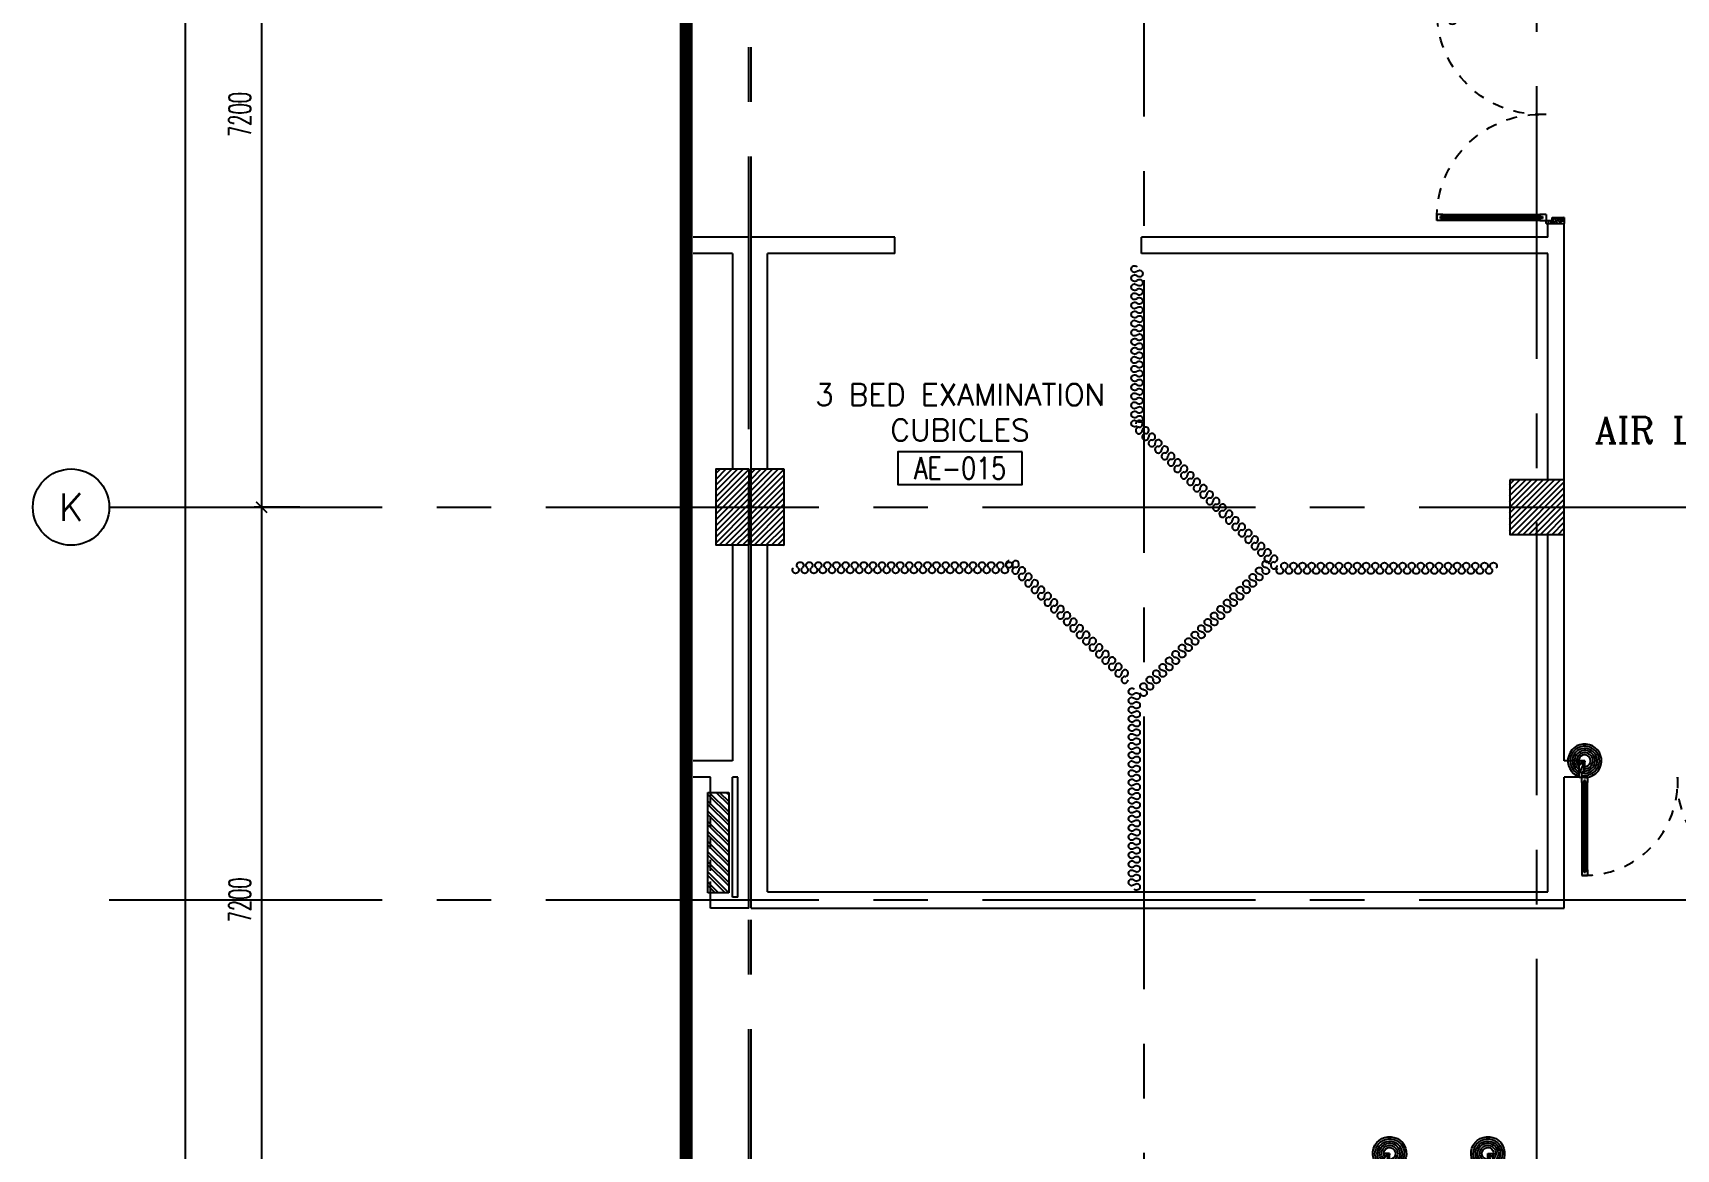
# Model space of a CAD drawing. Extents: x 417866.9 to 417960.2, y 43448 to 43538.2.
# Drawn here: x 417866.92 to 417881.97, y 43505.41 to 43515.64 of the extents above; entities that cross this region are included whole.
import ezdxf
from ezdxf.enums import TextEntityAlignment as Align

# ---------------------------------------------------------------- set-up
doc = ezdxf.new("R2010")
doc.units = 0
doc.header["$MEASUREMENT"] = 0
doc.header["$PDMODE"] = 3
doc.header["$PDSIZE"] = 0.1
for name, pattern in [('CENTER2', [1.125, 0.75, -0.125, 0.125, -0.125]), ('CENTERX2', [4, 2.5, -0.5, 0.5, -0.5]), ('HIDDEN', [0.375, 0.25, -0.125])]:
    doc.linetypes.add(name, pattern=pattern)
doc.layers.get('0').update_dxf_attribs({"color": 11, "linetype": 'CONTINUOUS'})
doc.layers.get('DEFPOINTS').update_dxf_attribs({"color": 11, "linetype": 'CONTINUOUS'})
for name, color, linetype in [('AX-CR', 11, 'CONTINUOUS'), ('AX-DIM', 11, 'CONTINUOUS'), ('AX-TXT', 11, 'CONTINUOUS'), ('AXES', 11, 'CENTERX2'), ('COL', 11, 'CONTINUOUS'), ('DOOR', 11, 'CONTINUOUS'), ('EJ', 11, 'CONTINUOUS'), ('ELEV', 11, 'CONTINUOUS'), ('FHC', 11, 'CONTINUOUS'), ('HAT', 11, 'CONTINUOUS'), ('RM-BOX', 11, 'CONTINUOUS'), ('RM-NAME', 11, 'CONTINUOUS'), ('RM-NO', 11, 'CONTINUOUS'), ('TXT', 11, 'CONTINUOUS'), ('WALL', 11, 'CONTINUOUS')]:
    doc.layers.add(name, color=color, linetype=linetype)
doc.styles.add('ROMANC', font='romanc', dxfattribs={"height": 0.1})
doc.styles.add('ROMANS', font='ROMANS.shx', dxfattribs={"width": 0.6})
doc.dimstyles.new('STANDARD in', dxfattribs={"dimtxt": 0.2, "dimasz": 0.1, "dimexe": 0.07, "dimexo": 0.05, "dimgap": 0.1, "dimtad": 1, "dimdec": 0, "dimlfac": 1000, "dimzin": 0, "dimdsep": 46, "dimtxsty": 'ROMANS', "dimblk": 'ARCHTICK', "dimcen": 0.05, "dimdle": 0.05, "dimclrd": 7, "dimclre": 7, "dimclrt": 2, "dimadec": 0, "dimazin": 0, "dimtfac": 1, "dimtdec": 0, "dimtmove": 2, "dimatfit": 3, "dimldrblk": 'ARCHTICK', "dimfxl": 0, "dimtolj": 1, "dimtzin": 0, "dimarcsym": 0})

# ---------------------------------------------------------------- blocks, each defined once
blk = doc.blocks.new('RM1')
at = {"layer": 'RM-BOX'}
blk.add_lwpolyline([(570, -200), (-570, -200), (-570, -500), (570, -500)], close=True, dxfattribs=at)
at = {"layer": 'RM-NAME', "style": 'ROMANS'}
for tag, p in [('ROOMNAME1', (0, 324)), ('ROOMNAME2', (0, 0))]:
    blk.add_attdef(tag, text='', height=200, dxfattribs=at).set_placement(p, align=Align.MIDDLE)
at = {"layer": 'RM-NO', "style": 'ROMANS', "width": 0.8}
blk.add_attdef('ROOMNO', text='', height=200, dxfattribs=at).set_placement((0, -350), align=Align.MIDDLE)
blk = doc.blocks.new('A$C24ED45A6')
at = {"layer": 'DOOR', "color": 0, "linetype": 'ByBlock'}
for p, q in [((909, 1055), (909, 990)), ((918, 1055), (909, 1055)), ((918, 978), (918, 1068)), ((925, 1068), (918, 1068)), ((918, 1055), (918, 990)), ((925, 1100), (925, 1150)), ((925, 1150), (975, 1150)), ((975, 1150), (925, 1150)), ((942, 1100), (925, 1100)), ((942, 1100), (942, 1120)), ((958, 1120), (942, 1120)), ((958, 1100), (958, 1120)), ((975, 1100), (958, 1100)), ((975, 1100), (975, 1150)), ((975, 1068), (982, 1068)), ((982, 978), (982, 1068)), ((982, 1055), (982, 990)), ((982, 1055), (991, 1055)), ((991, 1055), (991, 990)), ((918, 990), (909, 990)), ((925, 978), (918, 978)), ((975, 978), (982, 978)), ((982, 990), (991, 990)), ((925, 150), (925, 200)), ((925, 200), (942, 200)), ((942, 200), (942, 180)), ((942, 180), (958, 180)), ((958, 180), (958, 200)), ((958, 200), (975, 200)), ((975, 200), (975, 150)), ((0, 0), (0, 150)), ((0, 150), (25, 150)), ((50, 0), (0, 0)), ((25, 150), (25, 100)), ((25, 100), (50, 100)), ((50, 100), (50, 0)), ((925, 150), (975, 150)), ((975, 100), (950, 100)), ((950, 100), (950, 0)), ((1000, 150), (975, 150)), ((975, 150), (975, 100)), ((1000, 150), (1000, 0)), ((950, 0), (1000, 0))]:
    blk.add_line(p, q, dxfattribs=at)
at = {"layer": 'DOOR', "linetype": 'ByBlock'}
for p, q in [((925, 1100), (925, 200)), ((942, 200), (942, 1100)), ((958, 200), (958, 1100)), ((975, 200), (975, 1100))]:
    blk.add_line(p, q, dxfattribs=at)
at = {"layer": 'DOOR', "color": 9, "linetype": 'ByBlock'}
for p, q in [((50, 0), (0, 114)), ((50, 0), (0, 40)), ((50, 0), (37, 100)), ((950, 0), (1000, 114)), ((950, 0), (963, 100)), ((950, 0), (1000, 40))]:
    blk.add_line(p, q, dxfattribs=at)
at = {"layer": 'DOOR', "color": 0, "linetype": 'ByBlock'}
for centre in [(876, 1023), (1024, 1023)]:
    blk.add_circle(centre, 32.4, dxfattribs=at)
at = {"layer": 'DOOR', "linetype": 'HIDDEN', "ltscale": 0.5}
blk.add_arc((950, 222), 928, 88.456, 184.4816, dxfattribs=at)
at = {"layer": 'DOOR', "color": 9, "linetype": 'ByBlock'}
for centre, radius, start, end in [((50, 0), 154, 103.7142, 108.8947), ((50, 0), 134, 100.72, 111.8402), ((50, 0), 114, 102.6226, 115.9162), ((50, 0), 94.4, 90, 121.9818), ((50, 0), 74.4, 90, 132.2236), ((50, 0), 54.4, 90, 156.7926), ((50, 0), 34.4, 90, 180), ((50, 0), 14.4, 90, 180), ((950, 0), 94.4, 58.0182, 90), ((950, 0), 74.4, 47.7764, 90), ((950, 0), 54.4, 23.2074, 90), ((950, 0), 34.4, 0, 90), ((950, 0), 14.4, 0, 90), ((950, 0), 134, 68.1598, 79.28), ((950, 0), 114, 64.0838, 77.3774), ((950, 0), 154, 71.1053, 76.2858)]:
    blk.add_arc(centre, radius, start, end, dxfattribs=at)
at = {"layer": 'WALL'}
blk.add_line((1000, 0), (1000, 150), dxfattribs=at)
blk = doc.blocks.new('A$C272A55A0')
at = {"layer": 'DOOR', "color": 0, "linetype": 'ByBlock'}
for p, q in [((0, 900), (0, 1050)), ((50, 1050), (0, 1050)), ((25, 950), (50, 950)), ((25, 900), (25, 950)), ((50, 950), (50, 1050)), ((1750, 950), (1750, 1050)), ((1750, 1050), (1800, 1050)), ((1775, 950), (1750, 950)), ((1775, 900), (1775, 950)), ((1800, 1050), (1800, 900)), ((0, 900), (25, 900)), ((75, 900), (25, 900)), ((25, 850), (25, 900)), ((42, 850), (25, 850)), ((58, 870), (42, 870)), ((42, 870), (42, 850)), ((58, 850), (58, 870)), ((75, 850), (58, 850)), ((75, 900), (75, 850)), ((1725, 900), (1775, 900)), ((1725, 900), (1725, 850)), ((1725, 850), (1742, 850)), ((1742, 870), (1758, 870)), ((1742, 850), (1742, 870)), ((1758, 870), (1758, 850)), ((1758, 850), (1775, 850)), ((1800, 900), (1775, 900)), ((1775, 850), (1775, 900)), ((1718, 160), (1709, 160)), ((1709, 95), (1709, 160)), ((1725, 173), (1718, 173)), ((1718, 173), (1718, 83)), ((1718, 95), (1718, 160)), ((1775, 173), (1782, 173)), ((1782, 173), (1782, 83)), ((1782, 160), (1791, 160)), ((1782, 95), (1782, 160)), ((1791, 95), (1791, 160)), ((25, 50), (42, 50)), ((25, 50), (25, 0)), ((25, 0), (75, 0)), ((75, 0), (25, 0)), ((42, 50), (42, 30)), ((42, 30), (58, 30)), ((58, 50), (75, 50)), ((58, 50), (58, 30)), ((75, 50), (75, 0)), ((1718, 95), (1709, 95)), ((1725, 83), (1718, 83)), ((1742, 50), (1725, 50)), ((1725, 50), (1725, 0)), ((1775, 0), (1725, 0)), ((1725, 0), (1775, 0)), ((1742, 50), (1742, 30)), ((1758, 30), (1742, 30)), ((1775, 50), (1758, 50)), ((1758, 50), (1758, 30)), ((1775, 83), (1782, 83)), ((1775, 50), (1775, 0)), ((1782, 95), (1791, 95))]:
    blk.add_line(p, q, dxfattribs=at)
at = {"layer": 'DOOR', "color": 9, "linetype": 'ByBlock'}
for p, q in [((50, 1050), (0, 1010)), ((50, 1050), (0, 937)), ((50, 1050), (37, 950)), ((1750, 1050), (1800, 1010)), ((1750, 1050), (1800, 937)), ((1750, 1050), (1763, 950))]:
    blk.add_line(p, q, dxfattribs=at)
at = {"layer": 'DOOR', "linetype": 'ByBlock'}
for p, q in [((25, 850), (25, 50)), ((42, 850), (42, 50)), ((58, 850), (58, 50)), ((75, 50), (75, 850)), ((1725, 50), (1725, 850)), ((1742, 850), (1742, 50)), ((1758, 850), (1758, 50)), ((1775, 850), (1775, 50))]:
    blk.add_line(p, q, dxfattribs=at)
at = {"layer": 'DOOR', "color": 0, "linetype": 'ByBlock'}
for centre in [(1676, 128), (1824, 128)]:
    blk.add_circle(centre, 32.4, dxfattribs=at)
at = {"layer": 'DOOR', "color": 9, "linetype": 'ByBlock'}
for centre, radius, start, end in [((50, 1050), 54.4, 203.2074, 270), ((50, 1050), 74.4, 227.7764, 270), ((50, 1050), 94.4, 238.0182, 270), ((50, 1050), 34.4, 180, 270), ((50, 1050), 14.4, 180, 270), ((1750, 1050), 14.4, 270, 0), ((1750, 1050), 34.4, 270, 0), ((1750, 1050), 54.4, 270, 336.7926), ((1750, 1050), 74.4, 270, 312.2236), ((1750, 1050), 94.4, 270, 301.9818), ((50, 1050), 114, 244.0838, 257.3774), ((50, 1050), 134, 248.1598, 259.28), ((50, 1050), 154, 251.1053, 256.2858), ((1750, 1050), 114, 282.6226, 295.9162), ((1750, 1050), 134, 280.72, 291.8402), ((1750, 1050), 154, 283.7142, 288.8947)]:
    blk.add_arc(centre, radius, start, end, dxfattribs=at)
at = {"layer": 'DOOR', "linetype": 'HIDDEN', "ltscale": 0.5}
for centre, start, end in [((50, 851), 268.3174, 3.2965), ((1750, 851), 176.7035, 271.6826)]:
    blk.add_arc(centre, 851, start, end, dxfattribs=at)
at = {"layer": 'WALL', "linetype": 'ByBlock'}
blk.add_line((1800, 900), (1800, 1050), dxfattribs=at)
blk = doc.blocks.new('*X128')
at = {"color": 0}
for p, q in [((73379, 55136), (73844, 55601)), ((73379, 55189), (73791, 55601)), ((73379, 55242), (73738, 55601)), ((73379, 55295), (73685, 55601)), ((73379, 55348), (73632, 55601)), ((73379, 55401), (73579, 55601)), ((73379, 55454), (73526, 55601)), ((73379, 55507), (73473, 55601)), ((73379, 55560), (73420, 55601)), ((73397, 55101), (73879, 55583)), ((73450, 55101), (73879, 55530)), ((73503, 55101), (73879, 55477)), ((73556, 55101), (73879, 55424)), ((73610, 55101), (73879, 55371)), ((73663, 55101), (73879, 55318)), ((73716, 55101), (73879, 55265)), ((73769, 55101), (73879, 55212)), ((73822, 55101), (73879, 55159)), ((73875, 55101), (73879, 55106))]:
    blk.add_line(p, q, dxfattribs=at)
blk = doc.blocks.new('COL50')
at = {"layer": 'COL'}
blk.add_lwpolyline([(-250, 250), (-250, -250), (250, -250), (250, 250)], close=True, dxfattribs=at)
blk = doc.blocks.new('C11')
at = {"layer": 'HAT'}
h = blk.add_hatch(dxfattribs=at)
h.set_pattern_fill('ANSI31', color=256, scale=300, style=0)
h.set_pattern_definition([(45, (-383765.23, -62181), (-26.5165043, 26.5165043), [])])
h.paths.add_polyline_path([(-20, 350), (-20, 700), (-320, 700), (-320, 350)])
h.paths.add_polyline_path([(-320, 0), (-20, 0), (-20, 350), (-320, 350)])
h = blk.add_hatch(dxfattribs=at)
h.set_pattern_fill('ANSI31', color=256, scale=300, style=0)
h.set_pattern_definition([(45, (-383445.23, -62181), (-26.5165043, 26.5165043), [])])
h.paths.add_polyline_path([(300, 350), (300, 700), (0, 700), (0, 350)])
h.paths.add_polyline_path([(0, 0), (300, 0), (300, 350), (0, 350)])
at = {"layer": 'COL'}
for points in [[(-20, 700), (-20, 0), (-320, 0), (-320, 700)], [(300, 700), (300, 0), (0, 0), (0, 700)]]:
    blk.add_lwpolyline(points, close=True, dxfattribs=at)
blk = doc.blocks.new('HF16162-P')
at = {"color": 8}
for centre, start, end in [((-0.04, 0.037), 313.5684, 226.4316), ((0.11, 0.037), 313.5684, 226.4316), ((0.261, 0.037), 313.5684, 226.4316), ((0.411, 0.037), 313.5684, 226.4316), ((0.562, 0.037), 313.5684, 226.4316), ((0.712, 0.037), 313.5684, 226.4316), ((0.863, 0.037), 313.5684, 226.4316), ((1.013, 0.037), 313.5684, 226.4316), ((1.164, 0.037), 313.5684, 226.4316), ((1.314, 0.037), 313.5684, 226.4316), ((1.465, 0.037), 313.5684, 226.4316), ((1.615, 0.037), 313.5684, 226.4316), ((1.766, 0.037), 313.5684, 226.4316), ((1.916, 0.037), 313.5684, 226.4316), ((2.067, 0.037), 313.5684, 226.4316), ((2.217, 0.037), 313.5684, 226.4316), ((2.368, 0.037), 313.5684, 226.4316), ((2.518, 0.037), 313.5684, 226.4316), ((2.669, 0.037), 313.5684, 226.4316), ((2.819, 0.037), 313.5684, 226.4316), ((2.97, 0.037), 313.5684, 226.4316), ((3.12, 0.037), 313.5684, 226.4316), ((3.27, 0.037), 313.5684, 226.4316), ((3.421, 0.037), 313.5684, 226.4316), ((0.035, -0.042), 133.5684, 46.4316), ((0.186, -0.042), 133.5684, 46.4316), ((0.336, -0.042), 133.5684, 46.4316), ((0.487, -0.042), 133.5684, 46.4316), ((0.637, -0.042), 133.5684, 46.4316), ((0.788, -0.042), 133.5684, 46.4316), ((0.938, -0.042), 133.5684, 46.4316), ((1.088, -0.042), 133.5684, 46.4316), ((1.239, -0.042), 133.5684, 46.4316), ((1.389, -0.042), 133.5684, 46.4316), ((1.54, -0.042), 133.5684, 46.4316), ((1.69, -0.042), 133.5684, 46.4316), ((1.841, -0.042), 133.5684, 46.4316), ((1.991, -0.042), 133.5684, 46.4316), ((2.142, -0.042), 133.5684, 46.4316), ((2.292, -0.042), 133.5684, 46.4316), ((2.443, -0.042), 133.5684, 46.4316), ((2.593, -0.042), 133.5684, 46.4316), ((2.744, -0.042), 133.5684, 46.4316), ((2.894, -0.042), 133.5684, 46.4316), ((3.045, -0.042), 133.5684, 46.4316), ((3.195, -0.042), 133.5684, 46.4316), ((3.346, -0.042), 133.5684, 46.4316), ((3.496, -0.042), 133.5684, 46.4316)]:
    blk.add_arc(centre, 0.0546, start, end, dxfattribs=at)
blk = doc.blocks.new('AXR')
at = {"layer": 'AX-CR'}
blk.add_circle((350, 0), 350, dxfattribs=at)
at = {"layer": 'AX-TXT', "style": 'ROMANS'}
blk.add_attdef('AX', text='', height=250, dxfattribs=at).set_placement((350, 0), align=Align.MIDDLE)
blk = doc.blocks.new('_ARCHTICK')
at = {"color": 0, "linetype": 'ByBlock', "const_width": 0.15}
blk.add_lwpolyline([(-0.5, -0.5), (0.5, 0.5)], dxfattribs=at)
blk = doc.blocks.new('*D151')
at = {"layer": 'AX-DIM', "color": 7, "lineweight": -2}
for p, q in [((417872.682, 43525.944), (417868.243, 43525.944)), ((417868.313, 43525.994), (417868.313, 43466.574)), ((417878.896, 43466.624), (417868.243, 43466.624))]:
    blk.add_line(p, q, dxfattribs=at)
at = {"layer": 'DEFPOINTS', "color": 0}
for p in [(417872.732, 43525.944), (417868.313, 43466.624), (417878.946, 43466.624)]:
    blk.add_point(p, dxfattribs=at)
at = {"layer": 'AX-DIM', "color": 7, "lineweight": -2, "xscale": 0.1, "yscale": 0.1, "zscale": 0.1}
for p, rotation in [((417868.313, 43525.944), 90), ((417868.313, 43466.624), 270)]:
    blk.add_blockref('_ARCHTICK', p, dxfattribs=dict(at, rotation=rotation))
at = {"layer": 'AX-DIM', "color": 2, "insert": (417868.113, 43496.284), "char_height": 0.2, "attachment_point": 5, "rotation": 90, "style": 'ROMANS'}
blk.add_mtext('\\A1;59320', dxfattribs=at)
blk = doc.blocks.new('*D163')
at = {"layer": 'AX-DIM', "color": 7, "lineweight": -2}
for p, q in [((417869.363, 43511.294), (417868.943, 43511.294)), ((417869.013, 43511.344), (417869.013, 43504.044)), ((417869.363, 43504.094), (417868.943, 43504.094))]:
    blk.add_line(p, q, dxfattribs=at)
at = {"layer": 'DEFPOINTS', "color": 0}
for p in [(417869.413, 43511.294), (417869.013, 43504.094), (417869.413, 43504.094)]:
    blk.add_point(p, dxfattribs=at)
at = {"layer": 'AX-DIM', "color": 7, "lineweight": -2, "xscale": 0.1, "yscale": 0.1, "zscale": 0.1}
for p, rotation in [((417869.013, 43511.294), 90), ((417869.013, 43504.094), 270)]:
    blk.add_blockref('_ARCHTICK', p, dxfattribs=dict(at, rotation=rotation))
at = {"layer": 'AX-DIM', "color": 2, "insert": (417868.813, 43507.694), "char_height": 0.2, "attachment_point": 5, "rotation": 90, "style": 'ROMANS'}
blk.add_mtext('\\A1;7200', dxfattribs=at)
blk = doc.blocks.new('*D165')
at = {"layer": 'AX-DIM', "color": 7, "lineweight": -2}
for p, q in [((417869.363, 43518.494), (417868.943, 43518.494)), ((417869.013, 43518.544), (417869.013, 43511.244)), ((417869.363, 43511.294), (417868.943, 43511.294))]:
    blk.add_line(p, q, dxfattribs=at)
at = {"layer": 'DEFPOINTS', "color": 0}
for p in [(417869.413, 43518.494), (417869.013, 43511.294), (417869.413, 43511.294)]:
    blk.add_point(p, dxfattribs=at)
at = {"layer": 'AX-DIM', "color": 7, "lineweight": -2, "xscale": 0.1, "yscale": 0.1, "zscale": 0.1}
for p, rotation in [((417869.013, 43518.494), 90), ((417869.013, 43511.294), 270)]:
    blk.add_blockref('_ARCHTICK', p, dxfattribs=dict(at, rotation=rotation))
at = {"layer": 'AX-DIM', "color": 2, "insert": (417868.813, 43514.894), "char_height": 0.2, "attachment_point": 5, "rotation": 90, "style": 'ROMANS'}
blk.add_mtext('\\A1;7200', dxfattribs=at)

msp = doc.modelspace()

# ---------------------------------------------------------------- hatches: boundary and pattern name
at = {"layer": 'FHC', "linetype": 'ByBlock', "ltscale": 0.3}
h = msp.add_hatch(dxfattribs=at)
h.set_pattern_fill('ANSI32', color=11, scale=175, angle=90, style=0)
h.set_pattern_definition([(135, (417904.34262, 43275.56314), (-0.046403882, -0.046403882), []), (135, (417904.34262, 43275.59408), (-0.046403882, -0.046403882), [])])
h.paths.add_polyline_path([(417873.2916, 43508.6793), (417873.1016, 43508.6793), (417873.1016, 43507.7593), (417873.2916, 43507.7593)])
h.paths.add_polyline_path([(417873.7127, 43507.5467), (417873.2919, 43507.5467), (417873.2919, 43507.8092), (417873.7127, 43507.8092)], flags=9)

# ---------------------------------------------------------------- linework, layer by layer
at = {"color": 11}
for centre, start, end in [((417877.0506, 43511.997), 88.56836, 1.43164), ((417877.0521, 43512.0574), 268.56836, 181.43164), ((417877.111, 43511.9985), 268.56836, 181.43164), ((417877.1095, 43511.9381), 88.56836, 1.43164), ((417877.1684, 43511.8792), 88.56836, 1.43164), ((417877.1699, 43511.9396), 268.56836, 181.43164), ((417877.2288, 43511.8807), 268.56836, 181.43164), ((417877.2273, 43511.8203), 88.56836, 1.43164), ((417877.2862, 43511.7614), 88.56836, 1.43164), ((417877.2878, 43511.8218), 268.56836, 181.43164), ((417877.3452, 43511.7025), 88.56836, 1.43164), ((417877.3467, 43511.7629), 268.56836, 181.43164), ((417877.4056, 43511.704), 268.56836, 181.43164), ((417877.4041, 43511.6436), 88.56836, 1.43164), ((417877.463, 43511.5846), 88.56836, 1.43164), ((417877.4645, 43511.6451), 268.56836, 181.43164), ((417877.5219, 43511.5257), 88.56836, 1.43164), ((417877.5234, 43511.5862), 268.56836, 181.43164), ((417877.5823, 43511.5272), 268.56836, 181.43164), ((417877.5808, 43511.4668), 88.56836, 1.43164), ((417877.6397, 43511.4079), 88.56836, 1.43164), ((417877.6412, 43511.4683), 268.56836, 181.43164), ((417877.7001, 43511.4094), 268.56836, 181.43164), ((417877.6986, 43511.349), 88.56836, 1.43164), ((417877.7575, 43511.2901), 88.56836, 1.43164), ((417877.7591, 43511.3505), 268.56836, 181.43164), ((417877.8165, 43511.2312), 88.56836, 1.43164), ((417877.818, 43511.2916), 268.56836, 181.43164), ((417877.8769, 43511.2327), 268.56836, 181.43164), ((417877.8754, 43511.1723), 88.56836, 1.43164), ((417877.9343, 43511.1134), 88.56836, 1.43164), ((417877.9358, 43511.1738), 268.56836, 181.43164), ((417877.9947, 43511.1149), 268.56836, 181.43164), ((417877.9932, 43511.0544), 88.56836, 1.43164), ((417878.0521, 43510.9955), 88.56836, 1.43164), ((417878.0536, 43511.056), 268.56836, 181.43164), ((417878.111, 43510.9366), 88.56836, 1.43164), ((417878.1125, 43510.997), 268.56836, 181.43164), ((417878.1714, 43510.9381), 268.56836, 181.43164), ((417875.8603, 43510.7717), 88.56836, 1.43164), ((417875.9208, 43510.7732), 268.56836, 181.43164), ((417878.1699, 43510.8777), 88.56836, 1.43164), ((417878.2288, 43510.8188), 88.56836, 1.43164), ((417878.2303, 43510.8792), 268.56836, 181.43164), ((417878.2893, 43510.8203), 268.56836, 181.43164), ((417875.9192, 43510.7128), 88.56836, 1.43164), ((417875.9782, 43510.6539), 88.56836, 1.43164), ((417875.9797, 43510.7143), 268.56836, 181.43164), ((417876.0386, 43510.6554), 268.56836, 181.43164), ((417878.2877, 43510.7599), 88.56836, 1.43164), ((417876.0371, 43510.595), 88.56836, 1.43164), ((417876.096, 43510.5361), 88.56836, 1.43164), ((417876.0975, 43510.5965), 268.56836, 181.43164), ((417876.1549, 43510.4772), 88.56836, 1.43164), ((417876.1564, 43510.5376), 268.56836, 181.43164), ((417876.2153, 43510.4787), 268.56836, 181.43164), ((417876.2138, 43510.4183), 88.56836, 1.43164), ((417876.2727, 43510.3594), 88.56836, 1.43164), ((417876.2742, 43510.4198), 268.56836, 181.43164), ((417876.3331, 43510.3609), 268.56836, 181.43164), ((417876.3316, 43510.3004), 88.56836, 1.43164), ((417876.3905, 43510.2415), 88.56836, 1.43164), ((417876.392, 43510.302), 268.56836, 181.43164), ((417876.4494, 43510.1826), 88.56836, 1.43164), ((417876.451, 43510.243), 268.56836, 181.43164), ((417876.5099, 43510.1841), 268.56836, 181.43164), ((417876.5084, 43510.1237), 88.56836, 1.43164), ((417876.5673, 43510.0648), 88.56836, 1.43164), ((417876.5688, 43510.1252), 268.56836, 181.43164), ((417876.6277, 43510.0663), 268.56836, 181.43164), ((417876.6262, 43510.0059), 88.56836, 1.43164), ((417876.6851, 43509.947), 88.56836, 1.43164), ((417876.6866, 43510.0074), 268.56836, 181.43164), ((417876.744, 43509.8881), 88.56836, 1.43164), ((417876.7455, 43509.9485), 268.56836, 181.43164), ((417876.8044, 43509.8896), 268.56836, 181.43164), ((417876.8029, 43509.8292), 88.56836, 1.43164), ((417876.8618, 43509.7702), 88.56836, 1.43164), ((417876.8633, 43509.8307), 268.56836, 181.43164), ((417876.9222, 43509.7718), 268.56836, 181.43164), ((417876.9207, 43509.7113), 88.56836, 1.43164)]:
    msp.add_arc(centre, 0.0302, start, end, dxfattribs=at)
at = {"color": 11, "extrusion": (0, 0, -1)}
for centre, major_axis, start_param, end_param in [((417877.0106, 43513.4768), (-0.0214, 0.0214), 3.1166059, 7.8789684), ((417877.0106, 43513.3934), (-0.0214, 0.0214), 3.1166059, 7.8789684), ((417877.0543, 43513.4351), (-0.0214, 0.0214), 6.2581985, 11.0205611), ((417877.0543, 43513.3518), (-0.0214, 0.0214), 6.2581985, 11.0205611), ((417877.0106, 43513.3101), (-0.0214, 0.0214), 3.1166059, 7.8789684), ((417877.0106, 43513.2268), (-0.0214, 0.0214), 3.1166059, 7.8789684), ((417877.0543, 43513.2685), (-0.0214, 0.0214), 6.2581985, 11.0205611), ((417877.0543, 43513.1852), (-0.0214, 0.0214), 6.2581985, 11.0205611), ((417877.0106, 43513.1435), (-0.0214, 0.0214), 3.1166059, 7.8789684), ((417877.0106, 43513.0602), (-0.0214, 0.0214), 3.1166059, 7.8789684), ((417877.0543, 43513.1018), (-0.0214, 0.0214), 6.2581985, 11.0205611), ((417877.0106, 43512.9769), (0.0214, 0.0214), 1.5458095, 6.3081721), ((417877.0106, 43512.8936), (-0.0214, 0.0214), 3.1166059, 7.8789684), ((417877.0543, 43513.0185), (-0.0214, 0.0214), 6.2581985, 11.0205611), ((417877.0543, 43512.9352), (-0.0214, 0.0214), 6.2581985, 11.0205611), ((417877.0106, 43512.8102), (-0.0214, 0.0214), 3.1166059, 7.8789684), ((417877.0106, 43512.7269), (-0.0214, 0.0214), 3.1166059, 7.8789684), ((417877.0543, 43512.8519), (-0.0214, 0.0214), 6.2581985, 11.0205611), ((417877.0543, 43512.7686), (-0.0214, 0.0214), 6.2581985, 11.0205611), ((417877.0106, 43512.6436), (-0.0214, 0.0214), 3.1166059, 7.8789684), ((417877.0543, 43512.6853), (-0.0214, 0.0214), 6.2581985, 11.0205611), ((417877.0543, 43512.602), (-0.0214, 0.0214), 6.2581985, 11.0205611), ((417877.0106, 43512.5603), (-0.0214, 0.0214), 3.1166059, 7.8789684), ((417877.0106, 43512.477), (-0.0214, 0.0214), 3.1166059, 7.8789684), ((417877.0543, 43512.5186), (-0.0214, 0.0214), 6.2581985, 11.0205611), ((417877.0543, 43512.4353), (-0.0214, 0.0214), 6.2581985, 11.0205611), ((417877.0106, 43512.3937), (-0.0214, 0.0214), 3.1166059, 7.8789684), ((417877.0106, 43512.3104), (0.0214, 0.0214), 1.5458095, 6.3081721), ((417877.0543, 43512.352), (0.0214, 0.0214), 4.6874022, 9.4497648), ((417877.0106, 43512.2271), (-0.0214, 0.0214), 3.1166059, 7.8789684), ((417877.0106, 43512.1437), (-0.0214, 0.0214), 3.1166059, 7.8789684), ((417877.0543, 43512.2687), (-0.0214, 0.0214), 6.2581985, 11.0205611), ((417877.0543, 43512.1854), (-0.0214, 0.0214), 6.2581985, 11.0205611), ((417877.0106, 43512.0604), (-0.0214, 0.0214), 3.1166059, 7.8789684), ((417877.0543, 43512.1021), (-0.0214, 0.0214), 6.2581985, 11.0205611), ((417878.2108, 43510.771), (-0.0214, 0.0214), 3.902004, 8.6643666), ((417878.093, 43510.6532), (-0.0214, 0.0214), 3.902004, 8.6643666), ((417878.1519, 43510.7121), (-0.0214, 0.0214), 3.902004, 8.6643666), ((417878.1534, 43510.6517), (-0.0214, 0.0214), 0.7604114, 5.5227739), ((417878.2123, 43510.7106), (-0.0214, 0.0214), 0.7604114, 5.5227739), ((417877.9163, 43510.4765), (0.0214, 0.0214), 2.3312077, 7.0935703), ((417877.9752, 43510.5354), (0.0214, 0.0214), 2.3312077, 7.0935703), ((417877.9767, 43510.475), (0.0214, 0.0214), -0.810385, 3.9519776), ((417878.0341, 43510.5943), (-0.0214, 0.0214), 3.902004, 8.6643666), ((417878.0356, 43510.5339), (0.0214, 0.0214), -0.810385, 3.9519776), ((417878.0945, 43510.5928), (0.0214, 0.0214), -0.810385, 3.9519776), ((417877.7984, 43510.3586), (0.0214, 0.0214), 2.3312077, 7.0935703), ((417877.8574, 43510.4176), (0.0214, 0.0214), 2.3312077, 7.0935703), ((417877.8589, 43510.3571), (-0.0214, 0.0214), 0.7604114, 5.5227739), ((417877.9178, 43510.4161), (0.0214, 0.0214), -0.810385, 3.9519776), ((417877.6217, 43510.1819), (-0.0214, 0.0214), 3.902004, 8.6643666), ((417877.6806, 43510.2408), (-0.0214, 0.0214), 3.902004, 8.6643666), ((417877.6821, 43510.1804), (-0.0214, 0.0214), 0.7604114, 5.5227739), ((417877.7395, 43510.2997), (-0.0214, 0.0214), 3.902004, 8.6643666), ((417877.741, 43510.2393), (-0.0214, 0.0214), 0.7604114, 5.5227739), ((417877.8, 43510.2982), (-0.0214, 0.0214), 0.7604114, 5.5227739), ((417877.5039, 43510.0641), (-0.0214, 0.0214), 3.902004, 8.6643666), ((417877.5628, 43510.123), (-0.0214, 0.0214), 3.902004, 8.6643666), ((417877.5643, 43510.0626), (0.0214, 0.0214), -0.810385, 3.9519776), ((417877.6232, 43510.1215), (0.0214, 0.0214), -0.810385, 3.9519776), ((417877.3272, 43509.8874), (0.0214, 0.0214), 2.3312077, 7.0935703), ((417877.3861, 43509.9463), (0.0214, 0.0214), 2.3312077, 7.0935703), ((417877.3876, 43509.8858), (-0.0214, 0.0214), 0.7604114, 5.5227739), ((417877.445, 43510.0052), (0.0214, 0.0214), 2.3312077, 7.0935703), ((417877.4465, 43509.9448), (0.0214, 0.0214), -0.810385, 3.9519776), ((417877.5054, 43510.0037), (0.0214, 0.0214), -0.810385, 3.9519776), ((417877.2093, 43509.7695), (-0.0214, 0.0214), 3.902004, 8.6643666), ((417877.2682, 43509.8284), (0.0214, 0.0214), 2.3312077, 7.0935703), ((417877.2698, 43509.768), (-0.0214, 0.0214), 0.7604114, 5.5227739), ((417877.3287, 43509.8269), (-0.0214, 0.0214), 0.7604114, 5.5227739), ((417876.9854, 43509.604), (-0.0214, 0.0214), 3.1166059, 7.8789684), ((417877.0292, 43509.5623), (-0.0214, 0.0214), 6.2581985, 11.0205611), ((417877.0915, 43509.6517), (-0.0214, 0.0214), 3.902004, 8.6643666), ((417877.093, 43509.5913), (0.0214, 0.0214), -0.810385, 3.9519776), ((417877.1504, 43509.7106), (-0.0214, 0.0214), 3.902004, 8.6643666), ((417877.1519, 43509.6502), (-0.0214, 0.0214), 0.7604114, 5.5227739), ((417877.2108, 43509.7091), (-0.0214, 0.0214), 0.7604114, 5.5227739), ((417876.9854, 43509.5207), (-0.0214, 0.0214), 3.1166059, 7.8789684), ((417876.9854, 43509.4373), (-0.0214, 0.0214), 3.1166059, 7.8789684), ((417877.0292, 43509.479), (-0.0214, 0.0214), 6.2581985, 11.0205611), ((417876.9854, 43509.354), (-0.0214, 0.0214), 3.1166059, 7.8789684), ((417876.9854, 43509.2707), (-0.0214, 0.0214), 3.1166059, 7.8789684), ((417877.0292, 43509.3957), (-0.0214, 0.0214), 6.2581985, 11.0205611), ((417877.0292, 43509.3124), (-0.0214, 0.0214), 6.2581985, 11.0205611), ((417876.9854, 43509.1874), (-0.0214, 0.0214), 3.1166059, 7.8789684), ((417877.0292, 43509.2291), (-0.0214, 0.0214), 6.2581985, 11.0205611), ((417877.0292, 43509.1458), (-0.0214, 0.0214), 6.2581985, 11.0205611), ((417876.9854, 43509.1041), (0.0214, 0.0214), 1.5458095, 6.3081721), ((417876.9854, 43509.0208), (-0.0214, 0.0214), 3.1166059, 7.8789684), ((417877.0292, 43509.0624), (-0.0214, 0.0214), 6.2581985, 11.0205611), ((417877.0292, 43508.9791), (-0.0214, 0.0214), 6.2581985, 11.0205611), ((417876.9854, 43508.9375), (-0.0214, 0.0214), 3.1166059, 7.8789684), ((417876.9854, 43508.8542), (-0.0214, 0.0214), 3.1166059, 7.8789684), ((417877.0292, 43508.8958), (-0.0214, 0.0214), 6.2581985, 11.0205611), ((417877.0292, 43508.8125), (-0.0214, 0.0214), 6.2581985, 11.0205611), ((417876.9854, 43508.7708), (-0.0214, 0.0214), 3.1166059, 7.8789684), ((417876.9854, 43508.6875), (-0.0214, 0.0214), 3.1166059, 7.8789684), ((417877.0292, 43508.7292), (-0.0214, 0.0214), 6.2581985, 11.0205611), ((417876.9854, 43508.6042), (-0.0214, 0.0214), 3.1166059, 7.8789684), ((417876.9854, 43508.5209), (-0.0214, 0.0214), 3.1166059, 7.8789684), ((417877.0292, 43508.6459), (-0.0214, 0.0214), 6.2581985, 11.0205611), ((417877.0292, 43508.5626), (-0.0214, 0.0214), 6.2581985, 11.0205611), ((417876.9854, 43508.4376), (0.0214, 0.0214), 1.5458095, 6.3081721), ((417877.0292, 43508.4792), (0.0214, 0.0214), 4.6874022, 9.4497648), ((417877.0292, 43508.3959), (-0.0214, 0.0214), 6.2581985, 11.0205611), ((417876.9854, 43508.3543), (-0.0214, 0.0214), 3.1166059, 7.8789684), ((417876.9854, 43508.271), (-0.0214, 0.0214), 3.1166059, 7.8789684), ((417877.0292, 43508.3126), (-0.0214, 0.0214), 6.2581985, 11.0205611), ((417877.0292, 43508.2293), (-0.0214, 0.0214), 6.2581985, 11.0205611), ((417876.9854, 43508.1876), (-0.0214, 0.0214), 3.1166059, 7.8789684), ((417876.9854, 43508.1043), (-0.0214, 0.0214), 3.1166059, 7.8789684), ((417877.0292, 43508.146), (-0.0214, 0.0214), 6.2581985, 11.0205611), ((417877.0292, 43508.0627), (0.0214, 0.0214), 4.6874022, 9.4497648), ((417876.9854, 43508.021), (0.0214, 0.0214), 1.5458095, 6.3081721), ((417876.9854, 43507.9377), (-0.0214, 0.0214), 3.1166059, 7.8789684), ((417877.0292, 43507.9794), (-0.0214, 0.0214), 6.2581985, 11.0205611), ((417876.9854, 43507.8544), (-0.0214, 0.0214), 3.1166059, 7.8789684), ((417877.0292, 43507.8961), (-0.0214, 0.0214), 6.2581985, 11.0205611), ((417877.0292, 43507.8127), (0.0214, 0.0214), 4.6874022, 9.4497648)]:
    msp.add_ellipse(centre, major_axis=major_axis, ratio=1, start_param=start_param, end_param=end_param, dxfattribs=at)
at = {"layer": 'AXES'}
for p, q in [((417873.4766, 43460.01), (417873.4766, 43537.5491)), ((417873.4966, 43460.01), (417873.4966, 43537.5491)), ((417880.6966, 43448.6529), (417880.6966, 43537.5491)), ((417877.0966, 43466.8743), (417877.0966, 43525.6943)), ((417867.6171, 43511.2943), (417889.6966, 43511.2943)), ((417867.6171, 43507.6943), (417889.6966, 43507.6943))]:
    msp.add_line(p, q, dxfattribs=at)
at = {"layer": 'ELEV', "linetype": 'CENTER2', "const_width": 0.12}
msp.add_lwpolyline([(417872.903, 43464.6371), (417872.903, 43528.0943)], dxfattribs=at)
at = {"layer": 'FHC', "linetype": 'ByBlock', "ltscale": 0.3}
for p, q in [((417873.1016, 43507.7593), (417873.1016, 43508.6793)), ((417873.1016, 43508.6793), (417873.2916, 43508.6793)), ((417873.2916, 43508.6793), (417873.2916, 43507.7593)), ((417873.2916, 43507.7593), (417873.1016, 43507.7593))]:
    msp.add_line(p, q, dxfattribs=at)
at = {"layer": 'FHC', "color": 250, "linetype": 'HIDDEN', "ltscale": 0.25}
msp.add_line((417873.1266, 43507.7613), (417873.1266, 43508.6784), dxfattribs=at)
at = {"layer": 'WALL'}
for p, q in [((417880.7966, 43513.8943), (417880.9466, 43513.8943)), ((417880.7966, 43513.7693), (417880.7966, 43513.8943)), ((417880.9466, 43511.5443), (417880.9466, 43513.8943)), ((417873.4766, 43513.7693), (417872.9677, 43513.7693)), ((417873.4766, 43513.6193), (417873.4766, 43513.7693)), ((417873.4966, 43511.6443), (417873.4966, 43513.7693)), ((417874.8127, 43513.7693), (417873.4966, 43513.7693)), ((417874.8127, 43513.6193), (417874.8127, 43513.7693)), ((417877.0747, 43513.6193), (417877.0747, 43513.7693)), ((417880.7966, 43513.7693), (417877.0747, 43513.7693)), ((417873.3266, 43513.6193), (417872.9677, 43513.6193)), ((417873.3266, 43513.6193), (417873.3266, 43511.6443)), ((417873.6466, 43511.6443), (417873.6466, 43513.6193)), ((417874.8127, 43513.6193), (417873.6466, 43513.6193)), ((417880.7966, 43513.6193), (417877.0747, 43513.6193)), ((417880.7966, 43511.5443), (417880.7966, 43513.6193)), ((417873.4766, 43507.6193), (417873.4766, 43510.9943)), ((417880.7966, 43507.7693), (417880.7966, 43511.0443)), ((417880.9466, 43508.9693), (417880.9466, 43511.0443)), ((417873.3266, 43510.9443), (417873.3266, 43508.9693)), ((417873.4966, 43507.6193), (417873.4966, 43510.9443)), ((417873.6466, 43507.7693), (417873.6466, 43510.9443)), ((417873.3266, 43508.9693), (417872.9677, 43508.9693)), ((417873.4766, 43508.8193), (417873.4766, 43508.9693)), ((417881.0841, 43508.9693), (417880.9466, 43508.9693)), ((417881.0841, 43508.8193), (417881.0841, 43508.9693)), ((417873.1266, 43508.8193), (417872.9677, 43508.8193)), ((417873.1266, 43508.6793), (417873.1266, 43508.8193)), ((417873.3766, 43508.8193), (417873.3266, 43508.8193)), ((417873.3266, 43507.7193), (417873.3266, 43508.8193)), ((417873.3766, 43507.7193), (417873.3766, 43508.8193)), ((417880.9466, 43507.6193), (417880.9466, 43508.8193)), ((417881.0841, 43508.8193), (417880.9466, 43508.8193)), ((417873.1266, 43507.6193), (417873.1266, 43507.7593)), ((417873.3766, 43507.7193), (417873.3266, 43507.7193)), ((417873.6466, 43507.7693), (417880.7966, 43507.7693)), ((417873.4766, 43507.6193), (417873.1266, 43507.6193)), ((417873.4966, 43507.6193), (417880.9466, 43507.6193))]:
    msp.add_line(p, q, dxfattribs=at)

# ---------------------------------------------------------------- block references
at = {"color": 11, "xscale": -0.5536417323164642, "yscale": 0.5536417322873604, "zscale": 0.5536417322834644}
for p in [(417875.8405, 43510.7404), (417880.2765, 43510.7356)]:
    msp.add_blockref('HF16162-P', p, dxfattribs=at)
at = {"layer": 'AXES', "xscale": 0.001000000047497451, "yscale": 0.0009999999892897904, "zscale": 0.001}
msp.add_blockref('AXR', (417866.9171, 43511.2943), dxfattribs=at).add_auto_attribs({'AX': 'K'})
at = {"layer": 'COL', "xscale": 0.001000000047497451, "yscale": 0.0009999999892897904, "zscale": 0.001}
msp.add_blockref('COL50', (417880.6966, 43511.2943), dxfattribs=at)
at = {"layer": 'DOOR', "color": 0}
for name, p, xscale, yscale, zscale, rotation in [('A$C272A55A0', (417879.7796, 43513.8943), -0.001111111099210878, 0.001111111099210878, 0.001111111111111111, 270), ('A$C24ED45A6', (417879.2966, 43505.3693), -0.001000000047497451, 0.0009999999892897904, 0.001, 180)]:
    msp.add_blockref(name, p, dxfattribs=dict(at, xscale=xscale, yscale=yscale, zscale=zscale, rotation=rotation))
at = {"layer": 'DOOR', "color": 0, "xscale": 0.001000000047497451, "yscale": 0.0009999999892897904, "zscale": 0.001}
msp.add_blockref('A$C272A55A0', (417881.0841, 43507.919), dxfattribs=at)
at = {"layer": 'EJ', "color": 2, "linetype": 'ByBlock', "xscale": 0.001000000047497451, "yscale": 0.0009999999892897904, "zscale": 0.001}
msp.add_blockref('C11', (417873.4966, 43510.9443), dxfattribs=at)
at = {"layer": 'HAT', "xscale": 0.001000000047497451, "yscale": 0.0009999999892897904, "zscale": 0.001}
msp.add_blockref('RM1', (417875.4114, 43512.0019), dxfattribs=at).add_auto_attribs({'ROOMNO': 'AE-015', 'ROOMNAME2': 'CUBICLES', 'ROOMNAME1': '3 BED EXAMINATION'})
msp.add_blockref('*X128', (417807.0674, 43455.9433), dxfattribs=at)

# ---------------------------------------------------------------- texts
at = {"layer": 'TXT', "style": 'ROMANC'}
msp.add_text('AIR LOCK', height=0.24, dxfattribs=at).set_placement((417882.0068, 43512.0011), align=Align.MIDDLE)

# ---------------------------------------------------------------- dimensions: what is measured, and where the dimension line sits
at = {"layer": 'AX-DIM'}
for base, p1, p2, picture, middle in [((417868.3128, 43466.6243), (417872.7324, 43525.9443), (417878.9456, 43466.6243), '*D151', (417868.1128, 43496.2843)), ((417869.0128, 43504.0943), (417869.4128, 43511.2943), (417869.4128, 43504.0943), '*D163', (417868.8128, 43507.6943))]:
    dim = msp.add_linear_dim(base=base, p1=p1, p2=p2, angle=270, dimstyle='STANDARD in', dxfattribs=at)
    dim.commit()
    dim.dimension.update_dxf_attribs({"geometry": picture, "text_midpoint": middle})
at = {"layer": 'AX-DIM', "color": 6}
dim = msp.add_linear_dim(base=(417869.0128, 43511.2943), p1=(417869.4128, 43518.4943), p2=(417869.4128, 43511.2943), angle=270, dimstyle='STANDARD in', dxfattribs=at)
dim.commit()
dim.dimension.update_dxf_attribs({"geometry": '*D165', "text_midpoint": (417868.8128, 43514.8943)})

doc.saveas('drawing.dxf')
